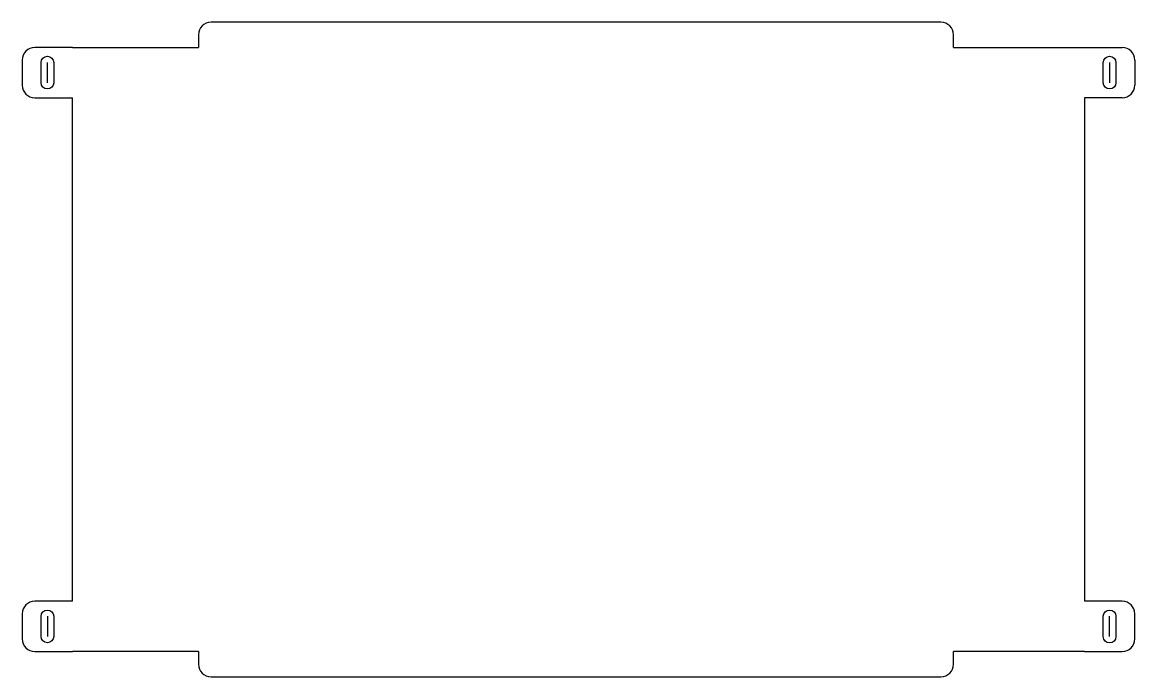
# Model space of a CAD drawing. Header units: inches. Extents: x -1 to 21.1, y -12.5 to 0.5.
import ezdxf

# ---------------------------------------------------------------- set-up
doc = ezdxf.new("R2010")
doc.units = ezdxf.units.IN
doc.layers.get('0').update_dxf_attribs({"linetype": 'CONTINUOUS'})

msp = doc.modelspace()

# ---------------------------------------------------------------- linework, layer by layer
for p, q in [((17.25, 0.5), (2.75, 0.5)), ((2.5, 0.25), (2.5, 0)), ((17.5, 0), (17.5, 0.25)), ((0, 0), (-0.75, 0)), ((0, 0), (2.5, 0)), ((17.5, 0), (20.1, 0)), ((20.1, 0), (20.85, 0)), ((-1, -0.25), (-1, -0.75)), ((-0.5, -0.7), (-0.5, -0.3)), ((20.6, -0.3), (20.6, -0.7)), ((21.1, -0.25), (21.1, -0.75)), ((-0.75, -1), (0, -1)), ((0, -11), (0, -1)), ((20.1, -1), (20.1, -11)), ((20.85, -1), (20.1, -1)), ((0, -11), (-0.75, -11)), ((20.85, -11), (20.1, -11)), ((-1, -11.25), (-1, -11.75)), ((21.1, -11.75), (21.1, -11.25)), ((-0.5, -11.3), (-0.5, -11.7)), ((20.6, -11.703), (20.6, -11.3)), ((-0.75, -12), (0, -12)), ((2.5, -12), (0, -12)), ((2.5, -12), (2.5, -12.25)), ((17.5, -12.25), (17.5, -12)), ((20.1, -12), (17.5, -12)), ((20.1, -12), (20.85, -12)), ((2.75, -12.5), (17.25, -12.5))]:
    msp.add_line(p, q)
for points in [[(-0.375, -0.3), (-0.375, -0.7, -1), (-0.625, -0.7), (-0.625, -0.3, -1)], [(20.475, -0.7), (20.475, -0.3, -1), (20.725, -0.3), (20.725, -0.7, -1)], [(-0.625, -11.7), (-0.625, -11.3, -1), (-0.375, -11.3), (-0.375, -11.7, -1)], [(20.725, -11.3), (20.725, -11.703, -1), (20.475, -11.703), (20.475, -11.3, -1)]]:
    msp.add_lwpolyline(points, format="xyb", close=True)
for centre, start, end in [((2.75, 0.25), 90, 180), ((17.25, 0.25), 0, 90), ((-0.75, -0.25), 90, 180), ((20.85, -0.25), 0, 90), ((-0.75, -0.75), 180, 270), ((20.85, -0.75), -90, 0), ((-0.75, -11.25), 90, 180), ((20.85, -11.25), 0, 90), ((-0.75, -11.75), 180, 270), ((20.85, -11.75), -90, 0), ((2.75, -12.25), 180, 270), ((17.25, -12.25), -90, 0)]:
    msp.add_arc(centre, 0.25, start, end)

doc.saveas('drawing.dxf')
